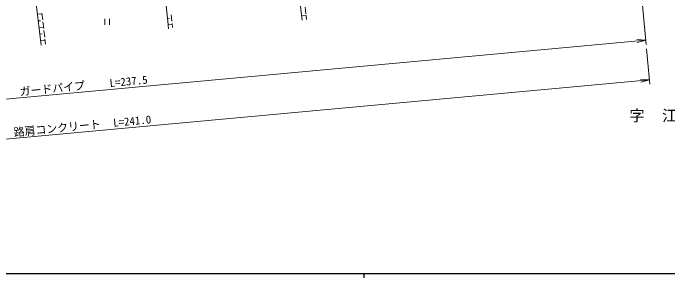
# Model space of a CAD drawing. Units: millimetres, scale not verified. Extents: x 40000 to 680000, y 20000 to 380000.
# Drawn here: x 187668 to 337644, y 204000 to 264631 of the extents above; entities that cross this region are included whole.
import ezdxf
from ezdxf.enums import TextEntityAlignment as Align

# ---------------------------------------------------------------- set-up
doc = ezdxf.new("R2010")
doc.units = ezdxf.units.MM
doc.header["$LTSCALE"] = 1000
doc.layers.add('M-BMK-HTXT', color=7, linetype='Continuous')
for name, color, linetype, lineweight in [('M-STR-HTXT', 7, 'Continuous', 13), ('M-TTL-BAND', 7, 'Continuous', 25), ('M-WORK', 1, 'Continuous', 13)]:
    doc.layers.add(name, color=color, linetype=linetype, lineweight=lineweight)
doc.styles.add('ＭＳ ゴシック', font='')
doc.styles.get('ＭＳ ゴシック').set_extended_font_data('MS Gothic')

# ---------------------------------------------------------------- blocks, each defined once
blk = doc.blocks.new('open_arrow')
at = {"color": 0, "linetype": 'Continuous', "lineweight": -2}
blk.add_lwpolyline([(7.5, 1.25), (0, 0), (7.5, -1.25)], dxfattribs=at)

msp = doc.modelspace()

# ---------------------------------------------------------------- linework, layer by layer
at = {"layer": 'M-STR-HTXT'}
for p, q in [((331643, 268500), (332660, 257434)), ((95915, 236673), (332568, 258430)), ((332752, 256439), (333496, 248343)), ((96751, 227581), (333404, 249339))]:
    msp.add_line(p, q, dxfattribs=at)
at = {"layer": 'M-TTL-BAND'}
for p, q in [((40000, 205000), (579000, 205000)), ((268000, 205000), (268000, 204000))]:
    msp.add_line(p, q, dxfattribs=at)
at = {"layer": 'M-WORK'}
for p, q in [((252565, 273241), (253910, 263007)), ((192977, 266789), (194115, 257320)), ((254732, 264494), (254543, 265982)), ((193270, 264350), (194291, 264473)), ((194452, 263098), (194278, 264588)), ((224054, 262773), (223900, 264265)), ((253779, 263999), (254779, 264130)), ((254902, 263165), (254796, 263998)), ((193452, 262834), (193958, 262894)), ((194684, 261112), (194510, 262601)), ((208678, 263342), (208678, 261942)), ((209728, 261942), (209728, 263342)), ((223062, 263414), (223529, 263470)), ((193635, 261317), (194646, 261438)), ((223189, 262009), (224127, 262069)), ((224199, 261372), (224106, 262275)), ((193815, 259815), (194316, 259875)), ((194916, 259125), (194742, 260615)), ((193996, 258313), (194997, 258433)), ((195104, 257517), (194974, 258628))]:
    msp.add_line(p, q, dxfattribs=at)
msp.add_lwpolyline([(222238, 270095), (222576, 267864), (222802, 265632), (223140, 262769), (223253, 261011)], dxfattribs=at)

# ---------------------------------------------------------------- block references
at = {"layer": 'M-STR-HTXT', "xscale": 267, "yscale": 267, "rotation": 185.3}
for p in [(332568, 258430), (333404, 249339)]:
    msp.add_blockref('open_arrow', p, dxfattribs=at)

# ---------------------------------------------------------------- texts
at = {"layer": 'M-BMK-HTXT', "insert": (340054, 239583), "char_height": 2566, "attachment_point": 8, "style": 'ＭＳ ゴシック'}
msp.add_mtext('\\T2.14;字江後', dxfattribs=at)
at = {"layer": 'M-STR-HTXT', "style": 'ＭＳ ゴシック'}
for s, p in [('ガードパイプ', (196648, 247347)), ('路肩コンクリート', (197767, 238278))]:
    msp.add_text(s, height=1833, rotation=5.667, dxfattribs=at).set_placement(p, align=Align.MIDDLE_CENTER)
for s, p in [('L=237.5', (214242, 247551)), ('L=241.0', (215078, 238460))]:
    msp.add_text(s, height=1833, rotation=5.253, dxfattribs=at).set_placement(p, align=Align.BOTTOM_CENTER)

doc.saveas('drawing.dxf')
